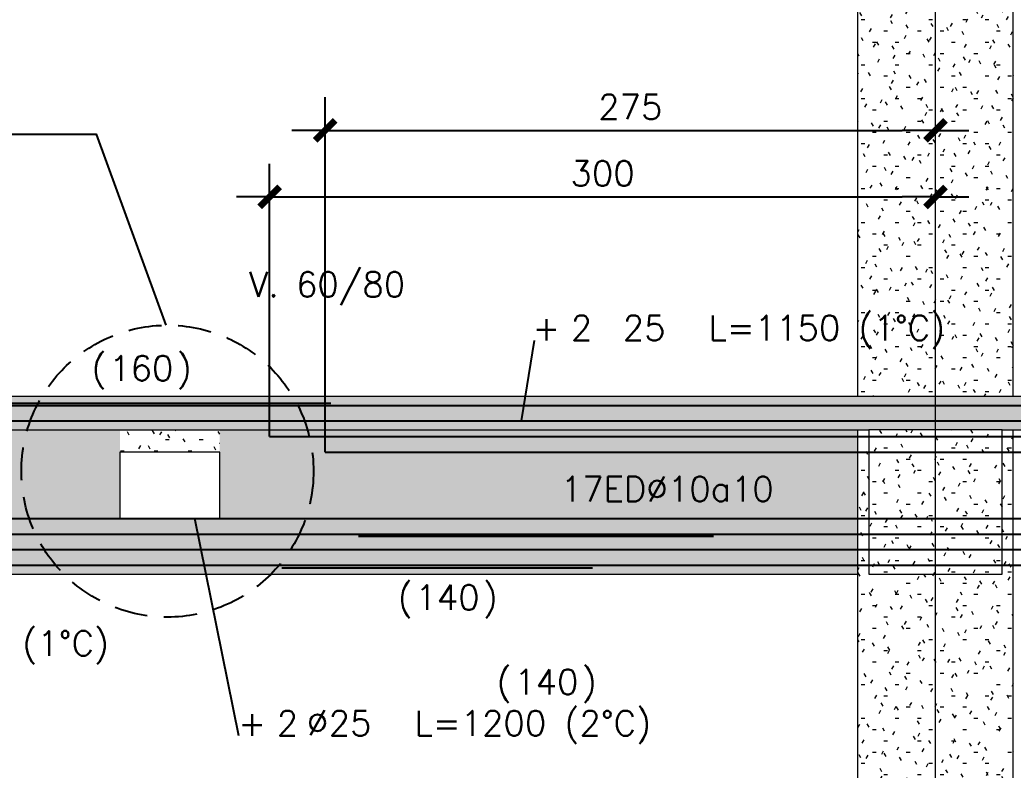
# Model space of a CAD drawing. Extents: x -10459 to 16942, y -13088 to 14608.
# Drawn here: x 2028.2 to 2475.8, y 2794.8 to 3133 of the extents above; entities that cross this region are included whole.
import ezdxf
from ezdxf.enums import TextEntityAlignment as Align

# ---------------------------------------------------------------- set-up
doc = ezdxf.new("R2010")
doc.units = 0
doc.header["$LTSCALE"] = 30
doc.header["$MEASUREMENT"] = 0
doc.linetypes.add("EJE1-1'$0$DASHED", pattern=[0.75, 0.5, -0.25])
doc.linetypes.add("EJE1-1'$0$RLE-PROYECCION", pattern=[0.71438, 0.47625, -0.23813])
doc.layers.get('0').update_dxf_attribs({"linetype": 'CONTINUOUS'})
for name, color, linetype in [("EJE1-1'$0$CORTES", 5, 'CONTINUOUS'), ("EJE1-1'$0$RLA-FE", 7, 'CONTINUOUS'), ("EJE1-1'$0$RLA-TEXTOS-FE", 9, 'CONTINUOUS')]:
    doc.layers.add(name, color=color, linetype=linetype)
doc.layers.add("EJE1-1'$0$RLA-ACHURADO", color=30, linetype="EJE1-1'$0$RLE-PROYECCION", lineweight=15, transparency=0.7)
for name, color, linetype, lineweight in [("EJE1-1'$0$RLA-CONTORNO", 30, 'CONTINUOUS', 15), ("EJE1-1'$0$RLA-EJES", 1, 'CONTINUOUS', 9), ("EJE1-1'$0$RLA-TEXTOS-1", 9, 'CONTINUOUS', 9)]:
    doc.layers.add(name, color=color, linetype=linetype, lineweight=lineweight)
doc.styles.add("EJE1-1'$0$RomanS", font='romans.shx', dxfattribs={"height": 11.25})
doc.dimstyles.new("EJE1-1'$0$ING50", dxfattribs={"dimscale": 50, "dimtxt": 0.27, "dimasz": 0.3, "dimexe": 0, "dimexo": 0, "dimgap": 0.1, "dimtad": 1, "dimdec": 1, "dimzin": 12, "dimdsep": 46, "dimtxsty": "EJE1-1'$0$RomanS", "dimblk": "EJE1-1'$0$TICK1", "dimblk1": "EJE1-1'$0$TICK1", "dimblk2": "EJE1-1'$0$TICK1", "dimcen": 0.09, "dimclrd": 2, "dimclre": 1, "dimclrt": 3, "dimadec": 0, "dimazin": 0, "dimtfac": 1, "dimtdec": 0, "dimtix": 1, "dimtmove": 2, "dimatfit": 3, "dimldrblk": "EJE1-1'$0$TICK1", "dimfxl": 0, "dimfxlon": 1, "dimtolj": 1, "dimtzin": 0, "dimarcsym": 0})
pattern_1 = [(0, (-234.281, -2576.79), (20.32, 5.08), [1.676, -13.564, 1.676, -13.564, -81.28]), (0, (-234.281, -2576.79), (20.32, 5.08), [-30.48, 1.676, -28.804, 1.676, -13.564, -35.56]), (0, (-234.281, -2576.79), (20.32, 5.08), [-76.2, 1.676, -8.484, 1.676, -23.724]), (120, (-226.661, -2574.25), (-14.559409, 15.057636), [1.676, -13.564, 1.676, -13.564, -81.28]), (120, (-226.661, -2574.25), (-14.559409, 15.057636), [-30.48, 1.676, -28.804, 1.676, -13.564, -35.56]), (120, (-226.661, -2574.25), (-14.559409, 15.057636), [-76.2, 1.676, -8.484, 1.676, -23.724]), (240, (-224.121, -2564.09), (-5.760591, -20.137636), [1.676, -13.564, 1.676, -13.564, -81.28]), (240, (-224.121, -2564.09), (-5.760591, -20.137636), [-30.48, 1.676, -28.804, 1.676, -13.564, -35.56]), (240, (-224.121, -2564.09), (-5.760591, -20.137636), [-76.2, 1.676, -8.484, 1.676, -23.724])]

# ---------------------------------------------------------------- blocks, each defined once
blk = doc.blocks.new('*U244')
at = {"layer": "EJE1-1'$0$RLA-FE"}
for p, q in [((0, 0), (1068.21, 0)), ((1068.21, 0), (1118.21, 0)), ((1118.21, 0), (1150, 0)), ((1150, 0), (1150, 0))]:
    blk.add_line(p, q, dxfattribs=at)
at = {"layer": "EJE1-1'$0$RLA-FE", "color": 3, "style": "EJE1-1'$0$RomanS", "flags": 8}
for tag, p in [('F=', (522.96, 9.32)), ('NUM', (537.36, 9.32))]:
    blk.add_attdef(tag, text='', height=11.25, dxfattribs=at).set_placement(p, align=Align.RIGHT)
at = {"layer": "EJE1-1'$0$RLA-FE", "color": 3, "style": "EJE1-1'$0$RomanS"}
for tag, p, flags in [('PHI', (541.26, 9.54), 14), ('DIAM', (551.12, 9.32), 12), ('MINUS', (573.13, 9.32), 13), ('MARK', (586.53, 9.32), 13), ('TEXTO_FE1', (589.83, 9.32), 8), ('TEXTO_FE2', (657.35, 9.34), 8), ('TIPO', (573.8, -75.78), 13), ('NVECES', (559.93, -94.72), 13), ('NUMFE', (563.86, -114.48), 13), ('CAPA', (572.06, -133.6), 13), ('DESPLAZA', (278.34, -151.59), 13), ('ESPACIO', (284.39, -169.95), 13), ('CANT', (298.23, -188.75), 13)]:
    blk.add_attdef(tag, p, '', height=11.25, dxfattribs=dict(at, flags=flags))
blk = doc.blocks.new('*U246')
at = {"layer": "EJE1-1'$0$RLA-FE"}
blk.add_line((0, 0), (1068.21, 0), dxfattribs=at)
at = {"layer": "EJE1-1'$0$RLA-FE", "color": 3, "style": "EJE1-1'$0$RomanS", "flags": 8}
for tag, p in [('F=', (529.12, 9.32)), ('NUM', (543.53, 9.32))]:
    blk.add_attdef(tag, text='', height=11.25, dxfattribs=at).set_placement(p, align=Align.RIGHT)
at = {"layer": "EJE1-1'$0$RLA-FE", "color": 3, "style": "EJE1-1'$0$RomanS"}
for tag, p, flags in [('PHI', (547.43, 9.54), 14), ('DIAM', (557.28, 9.32), 12), ('MINUS', (579.3, 9.32), 13), ('MARK', (592.69, 9.32), 13), ('TEXTO_FE1', (596, 9.32), 8), ('TEXTO_FE2', (663.52, 9.34), 8), ('TIPO', (573.8, -75.78), 13), ('NVECES', (559.93, -94.72), 13), ('NUMFE', (563.86, -114.48), 13), ('CAPA', (572.06, -133.6), 13), ('DESPLAZA', (278.34, -151.59), 13), ('ESPACIO', (284.39, -169.95), 13), ('CANT', (298.23, -188.75), 13)]:
    blk.add_attdef(tag, p, '', height=11.25, dxfattribs=dict(at, flags=flags))
blk = doc.blocks.new('*U105')
at = {"layer": "EJE1-1'$0$RLA-FE", "color": 6}
blk.add_line((0, 1), (180, 1), dxfattribs=at)
at = {"layer": "EJE1-1'$0$RLA-FE", "color": 3, "style": "EJE1-1'$0$RomanS", "flags": 8}
for tag, p in [('(', (75.66, 11.14)), ('EMP', (94.68, 11.14)), (')', (113.99, 11.14))]:
    blk.add_attdef(tag, text='', height=11.25, dxfattribs=at).set_placement(p, align=Align.CENTER)
blk = doc.blocks.new('*U94')
at = {"layer": "EJE1-1'$0$RLA-FE"}
blk.add_line((0, 0), (1068.21, 0), dxfattribs=at)
at = {"layer": "EJE1-1'$0$RLA-FE", "color": 3, "style": "EJE1-1'$0$RomanS", "flags": 8}
for tag, p in [('F=', (483.44, 36.32)), ('NUM', (497.85, 36.32))]:
    blk.add_attdef(tag, text='', height=11.25, dxfattribs=at).set_placement(p, align=Align.RIGHT)
at = {"layer": "EJE1-1'$0$RLA-FE", "color": 3, "style": "EJE1-1'$0$RomanS"}
for tag, p, flags in [('PHI', (501.74, 36.54), 14), ('DIAM', (511.6, 36.32), 12), ('MINUS', (533.62, 36.32), 13), ('MARK', (547.01, 36.32), 13), ('TEXTO_FE1', (550.31, 36.32), 8), ('TEXTO_FE2', (617.83, 36.34), 8), ('TIPO', (573.8, -75.78), 13), ('NVECES', (559.93, -94.72), 13), ('NUMFE', (563.86, -114.48), 13), ('CAPA', (572.06, -133.6), 13), ('DESPLAZA', (278.34, -151.59), 13), ('ESPACIO', (284.39, -169.95), 13), ('CANT', (298.23, -188.75), 13)]:
    blk.add_attdef(tag, p, '', height=11.25, dxfattribs=dict(at, flags=flags))
blk = doc.blocks.new('*U245')
at = {"layer": "EJE1-1'$0$RLA-FE"}
for q in [(0, 0), (518.21, 0)]:
    blk.add_line((0, 0), q, dxfattribs=at)
at = {"layer": "EJE1-1'$0$RLA-FE", "color": 3, "style": "EJE1-1'$0$RomanS", "flags": 8}
for tag, p in [('F=', (360.82, 66.32)), ('NUM', (375.23, 66.32))]:
    blk.add_attdef(tag, text='', height=11.25, dxfattribs=at).set_placement(p, align=Align.RIGHT)
at = {"layer": "EJE1-1'$0$RLA-FE", "color": 3, "style": "EJE1-1'$0$RomanS"}
for tag, p, flags in [('PHI', (379.12, 66.54), 14), ('DIAM', (388.98, 66.32), 12), ('MINUS', (411, 66.32), 13), ('MARK', (424.39, 66.32), 13), ('TEXTO_FE1', (427.69, 66.32), 8), ('TEXTO_FE2', (495.21, 66.34), 8), ('TIPO', (298.8, -75.78), 13), ('NVECES', (284.93, -94.72), 13), ('NUMFE', (288.86, -114.48), 13), ('CAPA', (297.06, -133.6), 13), ('DESPLAZA', (278.34, -151.59), 13), ('ESPACIO', (284.39, -169.95), 13), ('CANT', (298.23, -188.75), 13)]:
    blk.add_attdef(tag, p, '', height=11.25, dxfattribs=dict(at, flags=flags))
blk = doc.blocks.new("EJE1-1'$0$TICK1")
at = {"color": 2, "const_width": 0.2}
blk.add_lwpolyline([(-0.3, -0.3), (0.3, 0.3)], dxfattribs=at)
at = {"color": 2}
for points in [[(0, 0), (-1, 0)], [(0, 0), (1, 0)]]:
    blk.add_lwpolyline(points, dxfattribs=at)
blk = doc.blocks.new('*D140')
at = {"layer": "EJE1-1'$0$RLA-FE", "color": 2, "lineweight": -2, "transparency": 16777216}
blk.add_line((-679.52, 877), (-409.52, 877), dxfattribs=at)
at = {"layer": "EJE1-1'$0$RLA-FE", "color": 2, "lineweight": -2, "transparency": 16777216, "xscale": 15, "yscale": 15, "zscale": 15, "rotation": 180}
blk.add_blockref("EJE1-1'$0$TICK1", (-694.52, 877), dxfattribs=at)
at = {"layer": "EJE1-1'$0$RLA-FE", "color": 2, "lineweight": -2, "transparency": 16777216, "xscale": 15, "yscale": 15, "zscale": 15}
blk.add_blockref("EJE1-1'$0$TICK1", (-394.52, 877), dxfattribs=at)
at = {"layer": "EJE1-1'$0$RLA-FE", "color": 3, "transparency": 16777216, "insert": (-544.52, 887.62), "char_height": 11.25, "attachment_point": 5, "style": "EJE1-1'$0$RomanS"}
blk.add_mtext('\\A1;300', dxfattribs=at)
blk = doc.blocks.new('*U234')
at = {"layer": "EJE1-1'$0$RLA-FE"}
for q in [(0, 0), (1068.21, 0)]:
    blk.add_line((0, 0), q, dxfattribs=at)
at = {"layer": "EJE1-1'$0$RLA-FE", "color": 3, "style": "EJE1-1'$0$RomanS", "flags": 8}
for tag, p in [('F=', (469.16, -19.89)), ('NUM', (483.56, -19.89))]:
    blk.add_attdef(tag, text='', height=11.25, dxfattribs=at).set_placement(p, align=Align.RIGHT)
at = {"layer": "EJE1-1'$0$RLA-FE", "color": 3, "style": "EJE1-1'$0$RomanS"}
for tag, p, flags in [('PHI', (487.46, -19.68), 12), ('DIAM', (497.32, -19.89), 12), ('MINUS', (519.33, -19.89), 13), ('MARK', (532.73, -19.89), 13), ('TEXTO_FE1', (536.03, -19.89), 8), ('TEXTO_FE2', (603.55, -19.88), 8), ('TIPO', (573.8, -57.92), 13), ('NVECES', (559.93, -76.86), 13), ('NUMFE', (563.86, -96.62), 13), ('CAPA', (572.06, -115.74), 13), ('DESPLAZA', (277.18, -134.17), 13), ('ESPACIO', (283.22, -152.53), 13), ('CANT', (297.06, -171.33), 13)]:
    blk.add_attdef(tag, p, '', height=11.25, dxfattribs=dict(at, flags=flags))
blk = doc.blocks.new('*U229')
at = {"layer": "EJE1-1'$0$RLA-FE"}
blk.add_line((0, 0), (1068.21, 0), dxfattribs=at)
at = {"layer": "EJE1-1'$0$RLA-FE", "color": 3, "style": "EJE1-1'$0$RomanS", "flags": 8}
for tag, p in [('F=', (336.66, -47.89)), ('NUM', (351.07, -47.89))]:
    blk.add_attdef(tag, text='', height=11.25, dxfattribs=at).set_placement(p, align=Align.RIGHT)
at = {"layer": "EJE1-1'$0$RLA-FE", "color": 3, "style": "EJE1-1'$0$RomanS"}
for tag, p, flags in [('PHI', (354.97, -47.68), 12), ('DIAM', (364.82, -47.89), 12), ('MINUS', (386.84, -47.89), 13), ('MARK', (400.23, -47.89), 13), ('TEXTO_FE1', (403.54, -47.89), 8), ('TEXTO_FE2', (471.06, -47.88), 8), ('TIPO', (573.8, -57.92), 13), ('NVECES', (559.93, -76.86), 13), ('NUMFE', (563.86, -96.62), 13), ('CAPA', (572.06, -115.74), 13), ('DESPLAZA', (277.18, -134.17), 13), ('ESPACIO', (283.22, -152.53), 13), ('CANT', (297.06, -171.33), 13)]:
    blk.add_attdef(tag, p, '', height=11.25, dxfattribs=dict(at, flags=flags))
blk = doc.blocks.new('*U98')
at = {"layer": "EJE1-1'$0$RLA-FE"}
for p, q in [((0, 0), (1068.21, 0)), ((1068.21, 0), (1118.21, 0)), ((1118.21, 0), (1150, 0)), ((1150, 0), (1150, 0))]:
    blk.add_line(p, q, dxfattribs=at)
at = {"layer": "EJE1-1'$0$RLA-FE", "color": 3, "style": "EJE1-1'$0$RomanS", "flags": 8}
for tag, p in [('F=', (483.44, -19.89)), ('NUM', (497.85, -19.89))]:
    blk.add_attdef(tag, text='', height=11.25, dxfattribs=at).set_placement(p, align=Align.RIGHT)
at = {"layer": "EJE1-1'$0$RLA-FE", "color": 3, "style": "EJE1-1'$0$RomanS"}
for tag, p, flags in [('PHI', (501.74, -19.68), 12), ('DIAM', (511.6, -19.89), 12), ('MINUS', (533.62, -19.89), 13), ('MARK', (547.01, -19.89), 13), ('TEXTO_FE1', (550.31, -19.89), 8), ('TEXTO_FE2', (617.83, -19.88), 8), ('TIPO', (573.8, -57.92), 13), ('NVECES', (559.93, -76.86), 13), ('NUMFE', (563.86, -96.62), 13), ('CAPA', (572.06, -115.74), 13), ('DESPLAZA', (277.18, -134.17), 13), ('ESPACIO', (283.22, -152.53), 13), ('CANT', (297.06, -171.33), 13)]:
    blk.add_attdef(tag, p, '', height=11.25, dxfattribs=dict(at, flags=flags))
blk = doc.blocks.new('*U86')
at = {"layer": "EJE1-1'$0$RLA-FE", "color": 6}
blk.add_line((0, -1), (140, -1), dxfattribs=at)
at = {"layer": "EJE1-1'$0$RLA-FE", "color": 3, "style": "EJE1-1'$0$RomanS", "flags": 8}
for tag, p in [('(', (55.66, -19.94)), ('EMP', (74.68, -19.94)), (')', (93.99, -19.94))]:
    blk.add_attdef(tag, text='', height=11.25, dxfattribs=at).set_placement(p, align=Align.CENTER)
blk = doc.blocks.new('*U108')
at = {"layer": "EJE1-1'$0$RLA-FE"}
for p, q in [((0, 0), (1118.21, 0)), ((1118.21, 0), (1168.21, 0)), ((1168.21, 0), (1200, 0)), ((1200, 0), (1200, 0))]:
    blk.add_line(p, q, dxfattribs=at)
at = {"layer": "EJE1-1'$0$RLA-FE", "color": 3, "style": "EJE1-1'$0$RomanS"}
for tag, p, flags in [('TIPO', (598.8, -57.92), 13), ('PHI', (454.6, -72.68), 12), ('DIAM', (464.45, -72.89), 12), ('MINUS', (486.47, -72.89), 13), ('MARK', (499.86, -72.89), 13), ('TEXTO_FE1', (503.16, -72.89), 8), ('TEXTO_FE2', (570.68, -72.88), 8), ('NVECES', (584.93, -76.86), 13), ('NUMFE', (588.86, -96.62), 13), ('CAPA', (597.06, -115.74), 13), ('DESPLAZA', (277.18, -134.17), 13), ('ESPACIO', (283.22, -152.53), 13), ('CANT', (297.06, -171.33), 13)]:
    blk.add_attdef(tag, p, '', height=11.25, dxfattribs=dict(at, flags=flags))
at = {"layer": "EJE1-1'$0$RLA-FE", "color": 3, "style": "EJE1-1'$0$RomanS", "flags": 8}
for tag, p in [('F=', (436.29, -72.89)), ('NUM', (450.7, -72.89))]:
    blk.add_attdef(tag, text='', height=11.25, dxfattribs=at).set_placement(p, align=Align.RIGHT)
blk = doc.blocks.new('*U231')
at = {"layer": "EJE1-1'$0$RLA-FE"}
for q in [(0, 0), (1018.21, 0)]:
    blk.add_line((0, 0), q, dxfattribs=at)
at = {"layer": "EJE1-1'$0$RLA-FE", "color": 3, "style": "EJE1-1'$0$RomanS"}
for tag, p, flags in [('TIPO', (548.8, -57.92), 13), ('PHI', (406.24, -72.68), 12), ('DIAM', (416.09, -72.89), 12), ('MINUS', (438.11, -72.89), 13), ('MARK', (451.5, -72.89), 13), ('TEXTO_FE1', (454.8, -72.89), 8), ('TEXTO_FE2', (522.33, -72.88), 8), ('NVECES', (534.93, -76.86), 13), ('NUMFE', (538.86, -96.62), 13), ('CAPA', (547.06, -115.74), 13), ('DESPLAZA', (277.18, -134.17), 13), ('ESPACIO', (283.22, -152.53), 13), ('CANT', (297.06, -171.33), 13)]:
    blk.add_attdef(tag, p, '', height=11.25, dxfattribs=dict(at, flags=flags))
at = {"layer": "EJE1-1'$0$RLA-FE", "color": 3, "style": "EJE1-1'$0$RomanS", "flags": 8}
for tag, p in [('F=', (387.93, -72.89)), ('NUM', (402.34, -72.89))]:
    blk.add_attdef(tag, text='', height=11.25, dxfattribs=at).set_placement(p, align=Align.RIGHT)
blk = doc.blocks.new('*U87')
at = {"layer": "EJE1-1'$0$RLA-FE", "color": 6}
blk.add_line((0, -1), (160, -1), dxfattribs=at)
at = {"layer": "EJE1-1'$0$RLA-FE", "color": 3, "style": "EJE1-1'$0$RomanS", "flags": 8}
for tag, p in [('(', (65.66, -72.26)), ('EMP', (84.68, -72.26)), (')', (103.99, -72.26))]:
    blk.add_attdef(tag, text='', height=11.25, dxfattribs=at).set_placement(p, align=Align.CENTER)
blk = doc.blocks.new('*U90')
at = {"layer": "EJE1-1'$0$RLA-FE"}
blk.add_line((0, 0), (1118.21, 0), dxfattribs=at)
at = {"layer": "EJE1-1'$0$RLA-FE", "color": 3, "style": "EJE1-1'$0$RomanS"}
for tag, p, flags in [('TIPO', (598.8, -57.92), 13), ('NVECES', (584.93, -76.86), 13), ('PHI', (526.74, -97.68), 12), ('DIAM', (536.6, -97.89), 12), ('MINUS', (558.62, -97.89), 13), ('MARK', (572.01, -97.89), 13), ('TEXTO_FE1', (575.31, -97.89), 8), ('NUMFE', (588.86, -96.62), 13), ('TEXTO_FE2', (642.83, -97.88), 8), ('CAPA', (597.06, -115.74), 13), ('DESPLAZA', (277.18, -134.17), 13), ('ESPACIO', (283.22, -152.53), 13), ('CANT', (297.06, -171.33), 13)]:
    blk.add_attdef(tag, p, '', height=11.25, dxfattribs=dict(at, flags=flags))
at = {"layer": "EJE1-1'$0$RLA-FE", "color": 3, "style": "EJE1-1'$0$RomanS", "flags": 8}
for tag, p in [('F=', (508.44, -97.89)), ('NUM', (522.85, -97.89))]:
    blk.add_attdef(tag, text='', height=11.25, dxfattribs=at).set_placement(p, align=Align.RIGHT)
blk = doc.blocks.new('*U247')
at = {"layer": "EJE1-1'$0$RLA-FE"}
for q in [(0, 0), (468.21, 0)]:
    blk.add_line((0, 0), q, dxfattribs=at)
at = {"layer": "EJE1-1'$0$RLA-FE", "color": 3, "style": "EJE1-1'$0$RomanS", "flags": 8}
for tag, p in [('F=', (324.22, 96.32)), ('NUM', (338.63, 96.32))]:
    blk.add_attdef(tag, text='', height=11.25, dxfattribs=at).set_placement(p, align=Align.RIGHT)
at = {"layer": "EJE1-1'$0$RLA-FE", "color": 3, "style": "EJE1-1'$0$RomanS"}
for tag, p, flags in [('PHI', (342.53, 96.54), 14), ('DIAM', (352.38, 96.32), 12), ('MINUS', (374.4, 96.32), 13), ('MARK', (387.79, 96.32), 13), ('TEXTO_FE1', (391.09, 96.32), 8), ('TEXTO_FE2', (458.62, 96.34), 8), ('TIPO', (273.8, -75.78), 13), ('NVECES', (259.93, -94.72), 13), ('NUMFE', (263.86, -114.48), 13), ('CAPA', (272.06, -133.6), 13), ('DESPLAZA', (278.34, -151.59), 13), ('ESPACIO', (284.39, -169.95), 13), ('CANT', (298.23, -188.75), 13)]:
    blk.add_attdef(tag, p, '', height=11.25, dxfattribs=dict(at, flags=flags))
blk = doc.blocks.new('*D145')
at = {"layer": "EJE1-1'$0$RLA-FE", "color": 2, "lineweight": -2, "transparency": 16777216}
blk.add_line((-654.52, 907), (-409.52, 907), dxfattribs=at)
at = {"layer": "EJE1-1'$0$RLA-FE", "color": 2, "lineweight": -2, "transparency": 16777216, "xscale": 15, "yscale": 15, "zscale": 15, "rotation": 180}
blk.add_blockref("EJE1-1'$0$TICK1", (-669.52, 907), dxfattribs=at)
at = {"layer": "EJE1-1'$0$RLA-FE", "color": 2, "lineweight": -2, "transparency": 16777216, "xscale": 15, "yscale": 15, "zscale": 15}
blk.add_blockref("EJE1-1'$0$TICK1", (-394.52, 907), dxfattribs=at)
at = {"layer": "EJE1-1'$0$RLA-FE", "color": 3, "transparency": 16777216, "insert": (-532.02, 917.62), "char_height": 11.25, "attachment_point": 5, "style": "EJE1-1'$0$RomanS"}
blk.add_mtext('\\A1;275', dxfattribs=at)
blk = doc.blocks.new("EJE1-1'")
at = {"layer": "EJE1-1'$0$RLA-ACHURADO"}
h = blk.add_hatch(dxfattribs=at)
h.set_pattern_fill('SAND - DENSE', color=256, style=0, pattern_type=2)
h.set_pattern_definition(pattern_1)
h.paths.add_polyline_path([(-364.519, 787), (-359.519, 787), (-359.519, 1168), (-364.519, 1168), (-364.519, 1103), (-424.519, 1103), (-424.519, 1168), (-429.519, 1168), (-429.519, 787), (-424.519, 787)], flags=0)
h = blk.add_hatch(dxfattribs=at)
h.set_pattern_fill('SAND - DENSE', color=256, style=0, pattern_type=2)
h.set_pattern_definition(pattern_1)
h.paths.add_polyline_path([(2135.481, 772), (2135.481, 787), (-2429.52, 787), (-2429.52, 772), (2119.733, 772)], flags=0)
h = blk.add_hatch(dxfattribs=at)
h.set_pattern_fill('SAND - DENSE', color=256, style=0, pattern_type=2)
h.set_pattern_definition(pattern_1)
h.paths.add_polyline_path([(-762.019, 732), (-762.019, 772), (-864.519, 772), (-864.519, 707), (-429.519, 707), (-429.519, 772), (-717.019, 772), (-717.019, 732)])
h.paths.add_polyline_path([(-1072.019, 732), (-1072.019, 772), (-1359.519, 772), (-1359.519, 707), (-924.519, 707), (-924.519, 772), (-1027.019, 772), (-1027.019, 732)])
h = blk.add_hatch(dxfattribs=at)
h.set_pattern_fill('SAND - DENSE', color=256, style=0, pattern_type=2)
h.set_pattern_definition([(0, (-2071.781, -1729.79), (20.32, 5.08), [1.676, -13.564, 1.676, -13.564, -81.28]), (0, (-2071.781, -1729.79), (20.32, 5.08), [-30.48, 1.676, -28.804, 1.676, -13.564, -35.56]), (0, (-2071.781, -1729.79), (20.32, 5.08), [-76.2, 1.676, -8.484, 1.676, -23.724]), (120, (-2064.161, -1727.25), (-14.559409, 15.057636), [1.676, -13.564, 1.676, -13.564, -81.28]), (120, (-2064.161, -1727.25), (-14.559409, 15.057636), [-30.48, 1.676, -28.804, 1.676, -13.564, -35.56]), (120, (-2064.161, -1727.25), (-14.559409, 15.057636), [-76.2, 1.676, -8.484, 1.676, -23.724]), (240, (-2061.621, -1717.09), (-5.760591, -20.137636), [1.676, -13.564, 1.676, -13.564, -81.28]), (240, (-2061.621, -1717.09), (-5.760591, -20.137636), [-30.48, 1.676, -28.804, 1.676, -13.564, -35.56]), (240, (-2061.621, -1717.09), (-5.760591, -20.137636), [-76.2, 1.676, -8.484, 1.676, -23.724])])
h.paths.add_polyline_path([(-717.019, 762), (-717.019, 772), (-762.019, 772), (-762.019, 762)])
h = blk.add_hatch(dxfattribs=at)
h.set_pattern_fill('SAND - DENSE', color=256, style=0, pattern_type=2)
h.set_pattern_definition(pattern_1)
h.paths.add_polyline_path([(-364.519, 391), (-359.519, 391), (-359.519, 772), (-364.519, 772), (-364.519, 707), (-424.519, 707), (-424.519, 772), (-429.519, 772), (-429.519, 391), (-424.519, 391)], flags=0)
h = blk.add_hatch(dxfattribs=at)
h.set_pattern_fill('SAND - DENSE', color=256, style=0, pattern_type=2)
h.set_pattern_definition(pattern_1)
h.paths.add_polyline_path([(-364.519, 707), (-364.519, 772), (-424.519, 772), (-424.519, 707)], flags=0)
at = {"layer": "EJE1-1'$0$CORTES", "color": 1, "linetype": 'Continuous'}
blk.add_lwpolyline([(-918.031, 905.351), (-772.675, 905.351), (-741.278, 819.173)], dxfattribs=at)
at = {"layer": "EJE1-1'$0$CORTES", "color": 1, "linetype": "EJE1-1'$0$DASHED"}
blk.add_circle((-740.585, 753.372), 65.805, dxfattribs=at)
at = {"layer": "EJE1-1'$0$RLA-CONTORNO"}
for p, q in [((-429.519, 787), (-429.519, 1168)), ((-359.519, 787), (-359.519, 1168)), ((2720.477, 787), (-2429.52, 787)), ((-864.519, 772), (-424.519, 772)), ((-429.519, 391), (-429.519, 772)), ((-424.519, 772), (-424.519, 707)), ((-364.524, 772), (-424.514, 772)), ((-364.519, 772), (75.481, 772)), ((-364.519, 707), (-364.519, 772)), ((-359.519, 391), (-359.519, 772)), ((-864.519, 707), (-429.519, 707)), ((-424.519, 707), (-364.519, 707))]:
    blk.add_line(p, q, dxfattribs=at)
blk.add_lwpolyline([(-762.019, 732), (-717.019, 732), (-717.019, 762), (-762.019, 762)], close=True, dxfattribs=at)
at = {"layer": "EJE1-1'$0$RLA-EJES"}
blk.add_line((-394.519, -1015.995), (-394.519, 1463), dxfattribs=at)
at = {"layer": "EJE1-1'$0$RLA-FE", "color": 1}
for p, q in [((-669.519, 762), (-669.519, 922)), ((-694.519, 769), (-694.519, 892))]:
    blk.add_line(p, q, dxfattribs=at)
at = {"layer": "EJE1-1'$0$RLA-FE", "color": 2}
for p, q in [((-575.365, 812.324), (-581.23, 776)), ((-708.334, 634.103), (-728.237, 732))]:
    blk.add_line(p, q, dxfattribs=at)
at = {"layer": "EJE1-1'$0$RLA-FE"}
for name, p in [('*U247', (-669.519, 762)), ('*U245', (-694.519, 769)), ('*U244', (-1837.019, 783)), ('*U246', (-847.019, 783)), ('*U108', (-1694.519, 725)), ('*U231', (-654.519, 725)), ('*U98', (-1707.02, 711)), ('*U234', (-697.02, 711))]:
    blk.add_blockref(name, p, dxfattribs=at)
ref = blk.add_blockref('*U94', (-1047.019, 776), dxfattribs=at)
ref.add_attrib('DIAM', '25', (-535.419, 812.324), dxfattribs={"color": 3, "height": 11.25, "style": "EJE1-1'$0$RomanS"})
ref.add_attrib('NUM', '2', dxfattribs={"color": 3, "height": 11.25, "style": "EJE1-1'$0$RomanS"}).set_placement((-549.17, 812.324), align=Align.RIGHT)
ref.add_attrib('TEXTO_FE1', 'L=1150', (-496.708, 812.324), dxfattribs={"color": 3, "height": 11.25, "style": "EJE1-1'$0$RomanS"})
ref.add_attrib('TEXTO_FE2', '(1°C)', (-429.186, 812.342), dxfattribs={"color": 3, "height": 11.25, "style": "EJE1-1'$0$RomanS"})
ref.add_attrib('F=', '+', dxfattribs={"color": 3, "height": 11.25, "style": "EJE1-1'$0$RomanS"}).set_placement((-563.579, 812.324), align=Align.RIGHT)
ref = blk.add_blockref('*U105', (-847.019, 783), dxfattribs=at)
ref.add_attrib('EMP', '160', dxfattribs={"color": 3, "height": 11.25, "style": "EJE1-1'$0$RomanS"}).set_placement((-752.337, 794.143), align=Align.CENTER)
ref.add_attrib('(', '(', dxfattribs={"color": 3, "height": 11.25, "style": "EJE1-1'$0$RomanS"}).set_placement((-771.363, 794.143), align=Align.CENTER)
ref.add_attrib(')', ')', dxfattribs={"color": 3, "height": 11.25, "style": "EJE1-1'$0$RomanS"}).set_placement((-733.024, 794.143), align=Align.CENTER)
ref = blk.add_blockref('*U90', (-1204.519, 732), dxfattribs=at)
ref.add_attrib('DIAM', '25', (-667.919, 634.105), dxfattribs={"color": 3, "height": 11.25, "style": "EJE1-1'$0$RomanS"})
ref.add_attrib('NUM', '2', dxfattribs={"color": 3, "height": 11.25, "style": "EJE1-1'$0$RomanS"}).set_placement((-681.67, 634.105), align=Align.RIGHT)
ref.add_attrib('TEXTO_FE1', 'L=1200', (-629.208, 634.105), dxfattribs={"color": 3, "height": 11.25, "style": "EJE1-1'$0$RomanS"})
ref.add_attrib('TEXTO_FE2', '(2°C)', (-561.686, 634.123), dxfattribs={"color": 3, "height": 11.25, "style": "EJE1-1'$0$RomanS"})
ref.add_attrib('PHI', '%%C', (-677.775, 634.319), dxfattribs={"color": 3, "height": 11.25, "style": "EJE1-1'$0$RomanS"})
ref.add_attrib('F=', '+', dxfattribs={"color": 3, "height": 11.25, "style": "EJE1-1'$0$RomanS"}).set_placement((-696.079, 634.105), align=Align.RIGHT)
ref = blk.add_blockref('*U87', (-654.519, 725), dxfattribs=at)
ref.add_attrib('EMP', '140', dxfattribs={"color": 3, "height": 11.25, "style": "EJE1-1'$0$RomanS"}).set_placement((-569.837, 652.74), align=Align.CENTER)
ref.add_attrib('(', '(', dxfattribs={"color": 3, "height": 11.25, "style": "EJE1-1'$0$RomanS"}).set_placement((-588.863, 652.74), align=Align.CENTER)
ref.add_attrib(')', ')', dxfattribs={"color": 3, "height": 11.25, "style": "EJE1-1'$0$RomanS"}).set_placement((-550.524, 652.74), align=Align.CENTER)
ref = blk.add_blockref('*U229', (-1277.019, 718), dxfattribs=at)
ref.add_attrib('TEXTO_FE2', '(1°C)', (-805.962, 670.123), dxfattribs={"color": 3, "height": 11.25, "style": "EJE1-1'$0$RomanS"})
ref = blk.add_blockref('*U86', (-689.083, 710.748), dxfattribs=at)
ref.add_attrib('EMP', '140', dxfattribs={"color": 3, "height": 11.25, "style": "EJE1-1'$0$RomanS"}).set_placement((-614.401, 690.807), align=Align.CENTER)
ref.add_attrib('(', '(', dxfattribs={"color": 3, "height": 11.25, "style": "EJE1-1'$0$RomanS"}).set_placement((-633.426, 690.807), align=Align.CENTER)
ref.add_attrib(')', ')', dxfattribs={"color": 3, "height": 11.25, "style": "EJE1-1'$0$RomanS"}).set_placement((-595.088, 690.807), align=Align.CENTER)
at = {"layer": "EJE1-1'$0$RLA-TEXTOS-1", "insert": (-668.643, 835.676), "char_height": 11.25, "width": 77.89617, "attachment_point": 5, "line_spacing_factor": 0.941778, "style": "EJE1-1'$0$RomanS"}
blk.add_mtext('V. 60/80', dxfattribs=at)
at = {"layer": "EJE1-1'$0$RLA-TEXTOS-FE", "color": 9, "style": "EJE1-1'$0$RomanS"}
blk.add_text('17ED%%C10a10', height=11.25, dxfattribs=at).set_placement((-515.356, 739.725), align=Align.CENTER)
at = {"layer": "EJE1-1'$0$RLA-FE"}
for p1, p2, distance, picture, middle in [((-669.519, 762), (-394.519, 762), 145, '*D145', (-532.019, 917.625)), ((-694.519, 769), (-394.519, 769), 108, '*D140', (-544.519, 887.625))]:
    dim = blk.add_aligned_dim(p1=p1, p2=p2, distance=distance, dimstyle="EJE1-1'$0$ING50", dxfattribs=at)
    dim.commit()
    dim.dimension.update_dxf_attribs({"geometry": picture, "text_midpoint": middle})

msp = doc.modelspace()

# ---------------------------------------------------------------- block references
msp.add_blockref("EJE1-1'", (2835.3, 2176.19))

doc.saveas('drawing.dxf')
